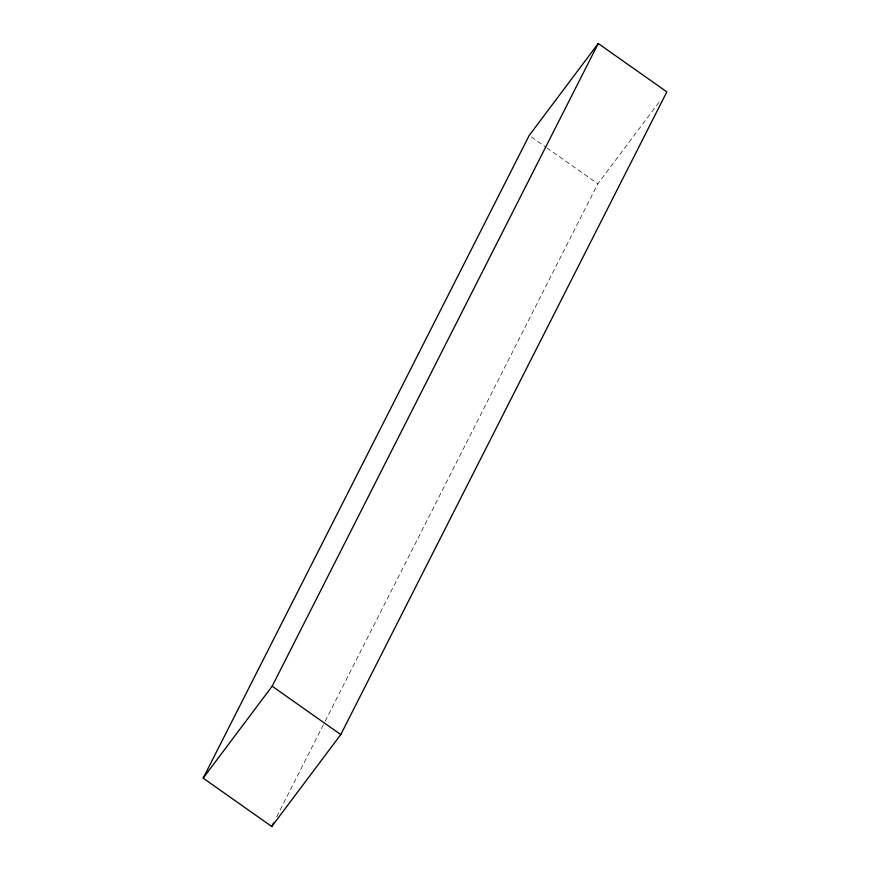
<?xml version="1.0" encoding="UTF-8"?>
<svg xmlns="http://www.w3.org/2000/svg" width="870" height="870" viewBox="0 0 870 870"><rect width="100%" height="100%" fill="white"/><g stroke="black" fill="none" stroke-linecap="round" stroke-linejoin="round"><path stroke-width="0.65" stroke-dasharray="4.35 3.26" d="M276.682 816.821L324.575 722.404M325.184 721.197L597.831 183.798L660.352 100.518M531.429 136.992L545.816 147.128M546.925 147.911L597.831 183.798"/><path stroke-width="1.3" d="M203.156 778.139L529.221 135.426L598.234 43.5L666.844 91.861L340.779 734.574L271.766 826.5L203.156 778.139L272.169 686.202L598.234 43.5M271.766 826.5L273.604 822.868M272.169 686.202L340.779 734.574"/></g></svg>
